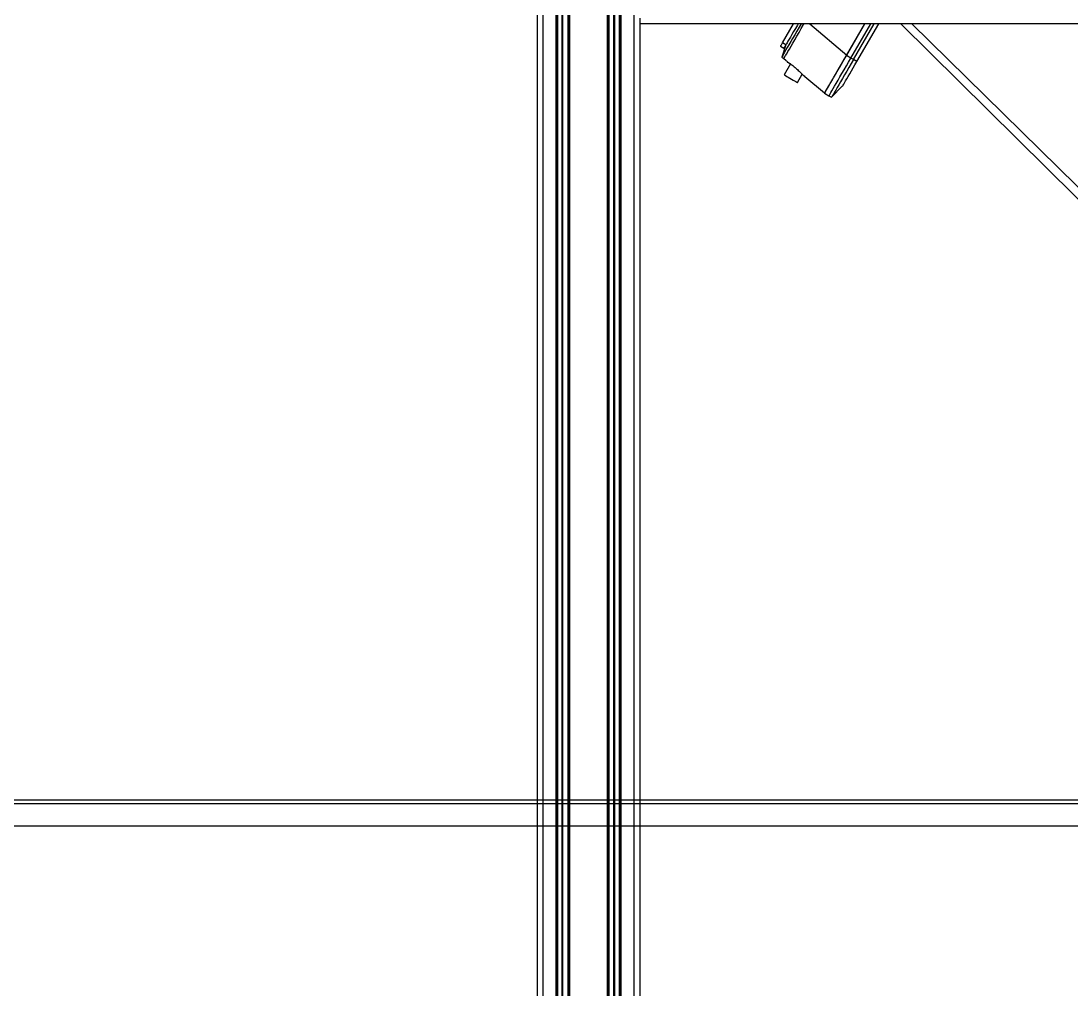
# Model space of a CAD drawing. Header units: millimetres. Extents: x 845401 to 948039, y 511594 to 550263.
# Drawn here: x 919517 to 920335, y 544939 to 545694 of the extents above; entities that cross this region are included whole.
import ezdxf

# ---------------------------------------------------------------- set-up
doc = ezdxf.new("R2010")
doc.units = ezdxf.units.MM
doc.linetypes.add('ACAD_ISO02W100', pattern=[15, 12, -3])
doc.linetypes.add('DASHED', pattern=[0.75, 0.5, -0.25])
doc.layers.add('粗实线', color=7, linetype='Continuous', lineweight=30)
doc.layers.add('虚线', color=4, linetype='ACAD_ISO02W100')

# ---------------------------------------------------------------- blocks, each defined once
blk = doc.blocks.new('G$CA2434F1D')
at = {"color": 251, "linetype": 'Continuous', "lineweight": 25}
for p, q in [((62.5, 873.17), (62.5, 3178.17)), ((67, 873.17), (67, 3178.17)), ((77.1, 873.17), (77.1, 3178.17)), ((77.4, 873.17), (77.4, 3178.17)), ((77.6, 873.17), (77.6, 3178.17)), ((78.1, 873.17), (78.1, 3178.17)), ((78.4, 873.17), (78.4, 3178.17)), ((81.73, 873.17), (81.73, 3178.17)), ((82.03, 873.17), (82.03, 3178.17)), ((82.33, 873.17), (82.33, 3178.17)), ((86.6, 873.17), (86.6, 3178.17)), ((86.9, 873.17), (86.9, 3178.17)), ((87.4, 873.17), (87.4, 3178.17)), ((87.6, 873.17), (87.6, 3178.17)), ((87.9, 873.17), (87.9, 3178.17)), ((117.1, 873.17), (117.1, 3178.17)), ((117.4, 873.17), (117.4, 3178.17)), ((117.6, 873.17), (117.6, 3178.17)), ((118.1, 873.17), (118.1, 3178.17)), ((118.4, 873.17), (118.4, 3178.17)), ((122.2, 873.17), (122.2, 3178.17)), ((122.5, 873.17), (122.5, 3178.17)), ((122.8, 873.17), (122.8, 3178.17)), ((126.6, 873.17), (126.6, 3178.17)), ((126.9, 873.17), (126.9, 3178.17)), ((127.4, 873.17), (127.4, 3178.17)), ((127.6, 873.17), (127.6, 3178.17)), ((127.9, 873.17), (127.9, 3178.17)), ((138, 873.17), (138, 3178.17)), ((142.5, 2378.17), (142.5, 2382.67)), ((142.5, 1063.17), (142.5, 2378.17)), ((3117.5, 2378.17), (142.5, 2378.17)), ((253.61, 2363.38), (262.21, 2378.17)), ((274.91, 2378.17), (303.63, 2353.91)), ((303.4, 2353.51), (317.74, 2378.17)), ((303.63, 2353.91), (317.74, 2378.17)), ((306.85, 2351.5), (322.37, 2378.17)), ((308.84, 2350.34), (325.03, 2378.17)), ((311.44, 2348.83), (328.5, 2378.17)), ((354.33, 2378.17), (1291.82, 1458.17)), ((252.1, 2360.79), (254.69, 2359.28)), ((256.2, 2361.87), (252.9, 2352.22)), ((256.2, 2361.87), (253.61, 2363.38)), ((252.9, 2352.22), (254.63, 2351.22)), ((256.02, 2349.7), (254.5, 2350.98)), ((257.27, 2348.8), (257.1, 2348.51)), ((301.17, 2349.68), (301.17, 2349.68)), ((306.85, 2351.5), (303.4, 2353.51)), ((308.84, 2350.34), (306.85, 2351.5)), ((311.44, 2348.83), (308.84, 2350.34)), ((259.7, 2347), (254.77, 2338.53)), ((296.12, 2341), (296.12, 2341)), ((265.14, 2332.49), (268.92, 2338.99)), ((286.3, 2324.12), (271.04, 2337.01)), ((291.75, 2320.95), (300.37, 2329.82)), ((286.3, 2324.12), (289.76, 2322.11)), ((289.76, 2322.11), (291.75, 2320.95))]:
    blk.add_line(p, q, dxfattribs=at)
at = {"color": 251, "linetype": 'Continuous', "lineweight": 25, "flags": 128}
for points in [[(268, 2378.17), (266.44, 2375.5), (264.72, 2372.53), (263.05, 2369.66), (261.45, 2366.92), (259.95, 2364.34), (258.56, 2361.95), (257.29, 2359.77), (256.17, 2357.84), (255.19, 2356.16), (254.38, 2354.76), (253.74, 2353.66), (253.28, 2352.86), (253, 2352.38), (252.9, 2352.22)], [(254.5, 2350.98), (254.59, 2351.14), (254.87, 2351.63), (255.34, 2352.43), (255.98, 2353.54), (256.8, 2354.95), (257.78, 2356.63), (258.92, 2358.59), (260.2, 2360.78), (261.6, 2363.2), (263.12, 2365.81), (264.74, 2368.59), (266.44, 2371.51), (268.2, 2374.53), (270, 2377.63), (270.31, 2378.17)], [(265.68, 2378.17), (265.15, 2377.25), (263.65, 2374.68), (262.24, 2372.25), (260.92, 2369.99), (259.74, 2367.95), (258.7, 2366.16), (257.82, 2364.65), (257.12, 2363.45), (256.61, 2362.58), (256.31, 2362.05), (256.2, 2361.87)], [(345.71, 2378.17), (753.91, 1974.84), (1287.5, 1462.44)], [(252.1, 2360.79), (252.13, 2360.84), (252.22, 2360.98), (252.36, 2361.22), (252.54, 2361.55), (252.77, 2361.94), (253.03, 2362.39), (253.32, 2362.87), (253.61, 2363.38)], [(254.69, 2359.28), (254.72, 2359.33), (254.81, 2359.48), (254.95, 2359.72), (255.14, 2360.04), (255.36, 2360.43), (255.63, 2360.88), (255.91, 2361.37), (256.2, 2361.87)], [(286.3, 2324.12), (286.4, 2324.28), (286.68, 2324.76), (287.14, 2325.56), (287.78, 2326.66), (288.59, 2328.06), (289.57, 2329.73), (290.69, 2331.67), (291.96, 2333.84), (293.35, 2336.23), (294.85, 2338.81), (296.44, 2341.56), (298.11, 2344.43), (299.84, 2347.4), (301.61, 2350.44), (303.4, 2353.51)], [(289.76, 2322.11), (289.85, 2322.27), (290.13, 2322.75), (290.6, 2323.55), (291.24, 2324.65), (292.05, 2326.05), (293.02, 2327.72), (294.15, 2329.66), (295.42, 2331.83), (296.81, 2334.22), (298.31, 2336.8), (299.9, 2339.54), (301.57, 2342.42), (303.3, 2345.39), (305.07, 2348.43), (306.85, 2351.5)], [(289.76, 2322.11), (289.85, 2322.27), (290.13, 2322.75), (290.6, 2323.55), (291.24, 2324.65), (292.05, 2326.05), (293.02, 2327.72), (294.15, 2329.66), (295.42, 2331.83), (296.81, 2334.22), (298.31, 2336.8), (299.9, 2339.54), (301.57, 2342.42), (303.3, 2345.39), (305.07, 2348.43), (306.85, 2351.5)], [(308.84, 2350.34), (307.06, 2347.27), (305.29, 2344.23), (303.56, 2341.26), (301.89, 2338.39), (300.3, 2335.65), (298.79, 2333.07), (297.4, 2330.68), (296.14, 2328.5), (295.01, 2326.56), (294.04, 2324.89), (293.23, 2323.49), (292.58, 2322.39), (292.12, 2321.59), (291.84, 2321.11), (291.75, 2320.95)], [(300.37, 2329.82), (300.47, 2329.98), (300.75, 2330.46), (301.22, 2331.26), (301.86, 2332.36), (302.66, 2333.75), (303.61, 2335.39), (304.7, 2337.26), (305.91, 2339.32), (307.2, 2341.56), (308.57, 2343.91), (309.99, 2346.35), (311.44, 2348.83)], [(257.1, 2348.51), (257.19, 2348.45), (257.59, 2348.22), (258.28, 2347.82), (259.25, 2347.26), (260.12, 2346.75)], [(254.77, 2338.53), (254.86, 2338.47), (255.26, 2338.24), (255.96, 2337.83), (256.91, 2337.28), (258.05, 2336.62), (259.31, 2335.89), (260.61, 2335.13), (261.87, 2334.4), (263.01, 2333.74), (263.95, 2333.19), (264.65, 2332.78), (265.05, 2332.55), (265.14, 2332.49)]]:
    blk.add_lwpolyline(points, dxfattribs=at)
at = {"color": 251, "linetype": 'Continuous', "lineweight": 25}
for points, knots in [([(256.02, 2349.7), (256.4, 2349.42), (257.16, 2348.85), (259.45, 2347.31), (261.99, 2345.37), (264.68, 2343.07), (267.29, 2340.6), (269.52, 2338.37), (270.6, 2337.4), (271.04, 2337.01)], [0, 0, 0, 0, 0.1508598, 0.3017315, 0.4518883, 0.5752994, 0.7331713, 0.8910347, 1, 1, 1, 1]), ([(286.3, 2324.12), (286.32, 2324.15), (286.35, 2324.2), (286.59, 2324.62), (286.97, 2325.27), (287.51, 2326.2), (288.22, 2327.42), (289.12, 2328.96), (290.15, 2330.74), (291.33, 2332.76), (292.62, 2334.99), (293.88, 2337.15), (295.06, 2339.17), (296.11, 2340.98), (297.82, 2343.92), (300.32, 2348.22), (302.51, 2351.99), (303.63, 2353.91)], [0, 0, 0, 0, 0.062453, 0.123496, 0.183147, 0.24143, 0.306892, 0.371802, 0.436197, 0.500117, 0.564035, 0.628431, 0.671655, 0.71512, 0.758836, 0.876644, 1, 1, 1, 1])]:
    blk.add_open_spline(points, degree=3, knots=knots, dxfattribs=at)
blk = doc.blocks.new('A$C0a786d86')
at = {"layer": '粗实线', "elevation": -12.18}
blk.add_lwpolyline([(1256.45, 385), (6.44, 385)], dxfattribs=at)
at = {"layer": '虚线', "color": 4, "linetype": 'DASHED'}
for p, q in [((6.44, 382.5, -12.18), (1254.7, 382.5, -12.18)), ((6.44, 365, -12.18), (1248.16, 365, -12.18))]:
    blk.add_line(p, q, dxfattribs=at)

msp = doc.modelspace()

# ---------------------------------------------------------------- block references
at = {"color": 7}
msp.add_blockref('G$CA2434F1D', (919856.9, 543313.64, 0), dxfattribs=at)
at = {"color": 0, "linetype": 'ByBlock', "lineweight": -2}
msp.add_blockref('A$C0a786d86', (919464.76, 544701.81, 12.18), dxfattribs=at)

doc.saveas('drawing.dxf')
